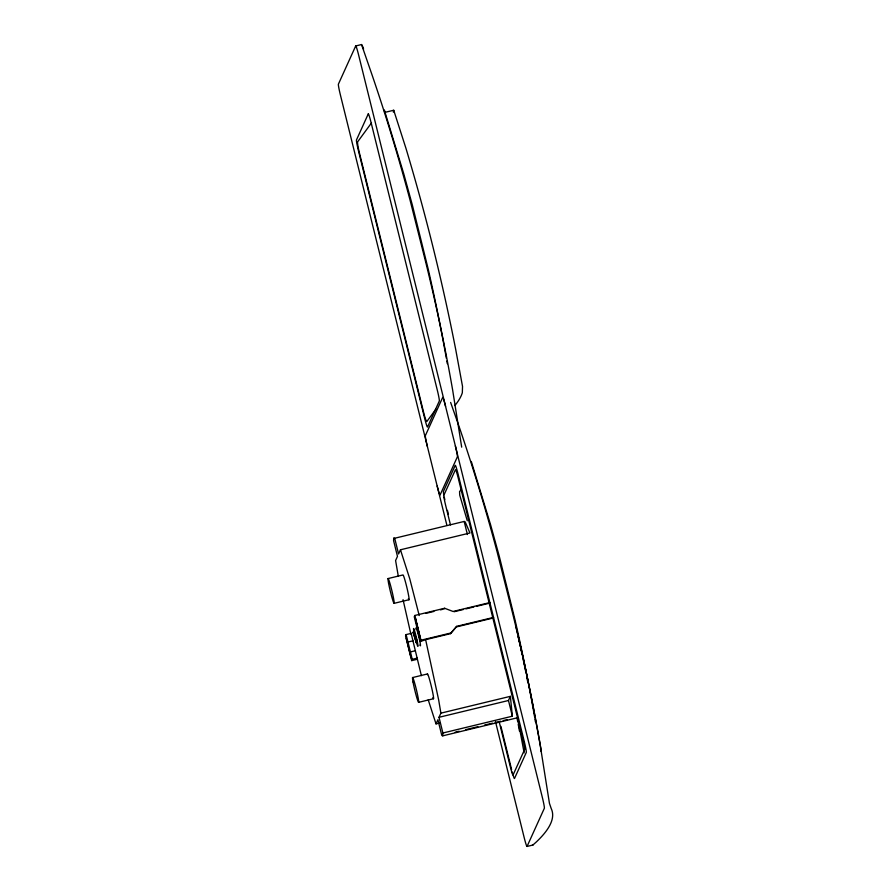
<?xml version="1.0" encoding="UTF-8"?>
<svg xmlns="http://www.w3.org/2000/svg" width="891" height="891" viewBox="0 0 891 891"><rect width="100%" height="100%" fill="white"/><g stroke="black" fill="none" stroke-linecap="round" stroke-linejoin="round"><path stroke-width="1.34" d="M416.854 659.373L411.664 660.621L412.243 659.351L406.118 634.592L411.141 633.39L421.387 675.656M518.25 717.578L442.738 735.843L442.894 733.003L439.007 717.3L440.889 713.145L438.673 699.981L425.631 639.671L450.456 633.668L456.727 626.328L493.592 617.407M442.894 733.003L512.37 716.197L510.365 696.339L440.889 713.145M393.321 112.099L393.722 110.261L405.884 148.106A2116.37 2099.196 36.2 0 1 455.657 349.216L462.529 386.427L462.329 392.708A2123.966 174.035 -13.9 0 1 454.856 405.539M363.573 49.139A2197.897 180.093 -13.9 0 0 362.615 46.399L361.546 44.55L355.698 45.964L338.402 84.144A10.235 0.657 76.4 0 0 340.407 95.014L446.736 524.676M394.691 538.253L464.178 521.447L465.191 521.892L469.947 532.985L400.46 549.792L398.578 553.957L394.691 538.253L393.744 537.841L393.599 540.681L397.475 556.374L395.593 560.539L398.322 576.299M406.24 638.156L411.141 657.959M411.141 633.39L410.851 634.013L403.044 599.676M419.227 615.547L409.804 578.938L400.46 549.792M425.631 639.671L420.385 641.498L414.259 616.75L414.838 615.469L444.62 608.263L453.051 611.471L489.916 602.561M444.331 608.909L444.62 608.263M450.456 633.668L456.727 626.328M440.031 722.924L436.022 723.893L437.904 719.728L441.791 735.431L442.738 735.843M512.37 716.197L508.483 700.504L510.365 696.339M450.623 402.442L458.965 426.188A1894.099 1883.797 24.4 0 1 497.055 551.663L512.559 613.108A1894.066 1883.763 24.4 0 1 539.601 741.368L549.446 803.359L551.273 808.705A2197.897 180.093 -13.9 0 1 536.115 842.151L532.896 845.036L527.049 846.45L544.356 808.271A10.235 0.657 76.4 0 0 542.341 797.4L358.594 54.897A10.235 0.657 76.4 0 0 355.698 45.964M420.385 641.498L420.964 640.217L414.838 615.469M406.118 634.592L405.539 635.873L411.664 660.621M371.502 122.902L357.67 141.792A10.024 0.98 76.6 0 0 359.318 152.528L423.726 412.8A10.024 0.98 76.6 0 0 426.878 421.476L435.833 409.247M461.093 489.861L459.567 491.542L459.723 495.118L467.274 520.756M388.042 578.571L402.932 574.962A12.797 0.824 76.4 0 1 407.321 589.374A12.797 0.824 76.4 0 1 408.368 598.663M394.167 603.318L409.058 599.721M426.043 613.342L433.872 611.438M440.41 609.867L443.016 609.232M454.109 611.738L463.32 609.511M465.948 608.876L473.856 606.96M476.485 606.326L489.649 603.14M413.112 632.287L414.103 632.053L417.088 641.097L417.389 642.678L416.398 642.912L413.112 632.287L416.398 642.912M413.413 633.88L414.404 633.635L417.389 642.678M456.459 626.908L493.324 617.986M407.955 642.021L412.978 640.807M416.097 641.331L417.088 641.097M420.964 640.217L450.746 633.022M410.406 651.922L415.429 650.708M412.243 659.351L417.266 658.137M412.544 677.572L427.424 673.964M418.67 702.32L433.549 698.722M439.007 717.3L508.483 700.504M455.145 732.19L459.155 731.221M465.837 729.606L477.866 726.7M484.548 725.085L492.567 723.147M495.24 722.501L500.575 721.209M503.248 720.563L507.257 719.594M384.556 112.444L393.722 110.261M471.306 461.471L490.629 524.91L499.339 556.519L515.087 620.147A1896.505 1886.191 24.4 0 1 534.533 716.509M436.022 723.893L428.226 699.803M464.178 521.447L467.407 534.533M447.449 510.376L448.451 514.419M500.909 726.377L511.601 769.579M450.467 524.888L445.801 505.999A10.024 0.646 76.4 0 1 443.829 495.351L455.468 469.657A10.024 0.646 76.4 0 1 458.308 478.411L522.716 738.684A10.024 0.646 76.4 0 1 524.688 749.342L513.038 775.025A10.024 0.646 76.4 0 1 510.209 766.282L499.194 721.777M495.463 721.554L524.164 837.518A10.235 0.657 76.4 0 0 527.049 846.45M518.128 636.464L518.685 638.814M518.963 639.983L520.355 646.365M520.923 648.926L522.037 654.027M522.594 656.578L523.084 658.794M523.34 660.075L525.723 671.658M414.103 632.053L414.404 633.635M524.153 752.928L520.322 732.48A2116.37 2104.865 24.4 0 0 517.348 717.578M527.093 678.597L527.561 681.181M534.99 719.226L535.435 721.944M461.683 447.159L452.628 389.913A1894.066 1883.763 24.4 0 0 425.586 261.664L410.083 200.208A1894.099 1883.797 24.4 0 0 371.993 74.733L361.546 44.55M384.689 112.567L384.333 110.016L403.656 173.455L412.355 205.064L428.103 268.692A1896.505 1886.191 24.4 0 1 446.369 358.338M540.703 751.024A2124.244 174.057 -13.9 0 0 540.815 748.061L532.829 704.892A2116.37 2104.865 24.4 0 0 518.439 637.332M515.622 625.237A2116.37 2104.865 24.4 0 1 517.515 633.301M427.39 674.699A12.797 0.824 76.4 0 1 431.433 686.749A12.797 0.824 76.4 0 1 432.87 697.664M416.13 629.558A9.211 0.59 76.4 0 1 418.636 635.962A9.211 0.59 76.4 0 1 419.951 644.995M427.379 446.469A10.235 0.657 76.4 0 1 425.375 435.599L442.682 397.419A10.235 0.657 76.4 0 1 445.567 406.341M532.896 845.047A10.18 1.459 82.3 0 1 532.506 845.002M444.832 499.684A10.235 0.657 76.4 0 1 444.286 497.189M443.841 494.984A10.235 0.657 76.4 0 1 443.44 491.398L455.245 465.358A10.235 0.657 76.4 0 1 458.13 474.29L524.287 741.59A10.235 0.657 76.4 0 1 526.291 752.461L514.486 778.511A10.235 0.657 76.4 0 1 512.247 772.107M517.203 718.97A1896.26 1885.946 24.4 0 1 517.716 721.654M518.217 724.338A1896.26 1885.946 24.4 0 1 519.453 731.054M455.368 445.945A10.235 0.657 76.4 0 1 457.384 456.816L440.076 494.995A10.235 0.657 76.4 0 1 437.18 486.063M446.848 361.022A1896.505 1886.191 24.4 0 1 447.327 363.717M368.261 113.903L356.467 139.954A10.235 0.657 76.4 0 0 358.472 150.824L424.617 418.124A10.235 0.657 76.4 0 0 427.513 427.056L439.319 401.006A10.235 0.657 76.4 0 0 437.303 390.135L371.157 122.835A10.235 0.657 76.4 0 0 368.261 113.903M415.34 618.198L420.162 638.179L415.34 618.198M413.045 682.049A12.797 0.824 76.4 0 0 418.414 702.208A12.797 0.824 76.4 0 0 415.34 685.569A12.797 0.824 76.4 0 0 413.045 682.049M388.543 583.048A12.797 0.824 76.4 0 0 393.922 603.207A12.797 0.824 76.4 0 0 390.837 586.568A12.797 0.824 76.4 0 0 388.543 583.048M413.925 631.764A9.211 0.59 76.4 0 0 417.79 646.276A9.211 0.59 76.4 0 0 415.574 634.292A9.211 0.59 76.4 0 0 413.925 631.764"/></g></svg>
